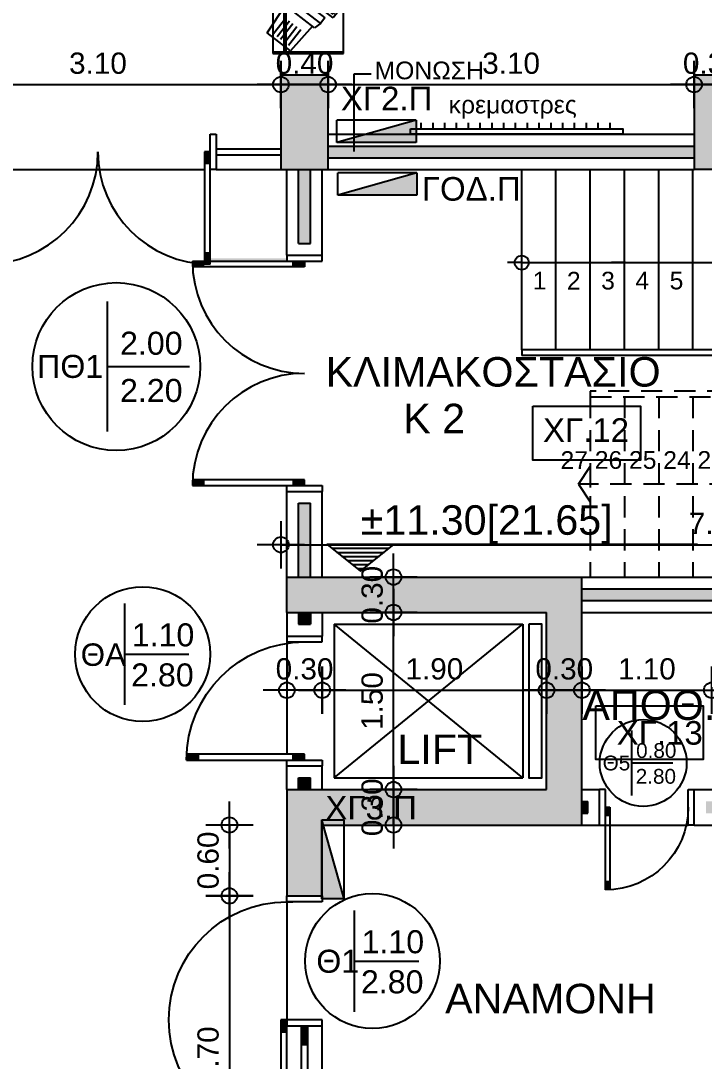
# Model space of a CAD drawing. Header units: metres. Extents: x -11 to 85, y -301 to 135.
# Drawn here: x 37.87 to 43.66, y 25.75 to 34.56 of the extents above; entities that cross this region are included whole.
import ezdxf
from ezdxf.enums import TextEntityAlignment as Align

# ---------------------------------------------------------------- set-up
doc = ezdxf.new("R2010")
doc.units = ezdxf.units.M
doc.header["$LTSCALE"] = 0.036
doc.header["$PDMODE"] = 2
doc.linetypes.add('HIDDEN', pattern=[0.375, 0.25, -0.125])
for name, color, linetype in [('arxitek corofos', 252, 'Continuous'), ('DIMBLK', 252, 'Continuous'), ('electext', 20, 'Continuous'), ('Epipla', 252, 'Continuous'), ('HLEK-SYMBOL', 3, 'Continuous'), ('HLEK_FL001_SYMBOLS', 230, 'Continuous'), ('Parathira', 252, 'Continuous')]:
    doc.layers.add(name, color=color, linetype=linetype)
doc.styles.add('COMU-N', font='arial.ttf')
doc.styles.get("Standard").update_dxf_attribs({"font": 'arial.ttf'})
doc.styles.add('W4MS2', font='W4MS2.shx')
doc.dimstyles.new('CADWDOT', dxfattribs={"dimscale": 0.1, "dimtxt": 1.8, "dimasz": 0.08, "dimexe": 2, "dimexo": 0, "dimgap": 0.09, "dimtad": 0, "dimrnd": 0.001, "dimzin": 0, "dimdsep": 46, "dimtxsty": 'Standard', "dimblk1": 'ARTDIM', "dimblk2": 'ARTDIM', "dimsah": 1, "dimcen": 0.09, "dimdle": 0.05, "dimse1": 1, "dimse2": 1, "dimadec": 0, "dimazin": 0, "dimtfac": 1, "dimtmove": 0, "dimatfit": 3, "dimldrblk": 'ARTDIM', "dimfxl": 2, "dimtvp": 0.9999, "dimtolj": 1, "dimtzin": 0, "dimarcsym": 0})

# ---------------------------------------------------------------- blocks, each defined once
blk = doc.blocks.new('A$C049E38FE')
at = {"layer": 'Parathira'}
for p, q in [((0, 0), (0, -0.05)), ((0.3, -0.05), (0.3, 0)), ((0, -0.05), (0.3, -0.05)), ((0.3, -0.05), (0.25, -0.05)), ((0, -1.05), (0.3, -1.05)), ((0, -1.1), (0, -1.05)), ((0.3, -2.7), (0.3, -1.05)), ((0.3, -1.05), (0.35, -1.05)), ((0.3, -1.05), (0.3, -1.1)), ((0.31, -1.05), (0.31, -1.15)), ((0.32, -1.05), (0.32, -1.15)), ((0.33, -1.05), (0.33, -1.15)), ((0.34, -1.05), (0.34, -1.15)), ((0.35, -1.05), (0.35, -2.0487)), ((0, -2.7), (0, -1.1)), ((0.3, -1.1), (0, -1.1)), ((0.3, -1.1), (0, -1.1)), ((0.3, -1.1), (0, -1.1)), ((0.125, -1.1), (0.125, -2.7)), ((0.175, -1.1), (0.125, -1.1)), ((0.135, -1.26), (0.135, -1.1)), ((0.145, -1.26), (0.145, -1.1)), ((0.155, -1.26), (0.155, -1.1)), ((0.165, -1.26), (0.165, -1.1)), ((0.175, -2.7), (0.175, -1.1)), ((0.33, -1.06), (0.3, -1.06)), ((0.35, -1.15), (0.3, -1.15)), ((0.175, -1.26), (0.125, -1.26)), ((0.175, -1.82), (0.125, -1.82)), ((0.135, -1.98), (0.135, -1.82)), ((0.145, -1.98), (0.145, -1.82)), ((0.155, -1.98), (0.155, -1.82)), ((0.165, -1.98), (0.165, -1.82)), ((0.225, -1.9), (0.075, -1.9)), ((0.175, -1.98), (0.125, -1.98)), ((0.35, -1.95), (0.3, -1.95)), ((0.31, -1.95), (0.31, -2.0499)), ((0.32, -1.95), (0.32, -2.0498)), ((0.33, -1.95), (0.33, -2.0495)), ((0.34, -1.95), (0.34, -2.0492)), ((0.175, -2.54), (0.125, -2.54)), ((0.135, -2.7), (0.135, -2.54)), ((0.145, -2.7), (0.145, -2.54)), ((0.155, -2.7), (0.155, -2.54)), ((0.165, -2.7), (0.165, -2.54))]:
    blk.add_line(p, q, dxfattribs=at)
blk.add_arc((0.3, -1.05), 1, 270, 90, dxfattribs=at)
blk = doc.blocks.new('ARTDIM')
at = {"layer": 'DIMBLK'}
for p, q in [((0, -24.9975), (0, 24.9975)), ((-24.9975, 0), (24.9975, 0))]:
    blk.add_line(p, q, dxfattribs=at)
blk.add_circle((0, 0), 8.25, dxfattribs=at)
blk = doc.blocks.new('*D444')
at = {"layer": 'arxitek corofos', "color": 0, "lineweight": -2}
blk.add_line((40.0817, 30.1205), (47.4657, 30.1205), dxfattribs=at)
at = {"layer": 'Defpoints', "color": 0, "transparency": 16777216}
for p in [(40.0737, 33.2974), (47.4737, 33.2974), (47.4737, 30.1205)]:
    blk.add_point(p, dxfattribs=at)
at = {"layer": 'arxitek corofos', "color": 0, "lineweight": -2, "xscale": 0.008, "yscale": 0.008, "zscale": 0.008, "rotation": 180}
blk.add_blockref('ARTDIM', (40.0737, 30.1205), dxfattribs=at)
at = {"layer": 'arxitek corofos', "color": 0, "lineweight": -2, "xscale": 0.008, "yscale": 0.008, "zscale": 0.008}
blk.add_blockref('ARTDIM', (47.4737, 30.1205), dxfattribs=at)
at = {"layer": 'arxitek corofos', "color": 0, "insert": (43.7737, 30.3005), "char_height": 0.18, "attachment_point": 5}
blk.add_mtext('\\A1;7.40', dxfattribs=at)
blk = doc.blocks.new('*D467')
at = {"layer": 'arxitek corofos', "color": 0, "lineweight": -2}
blk.add_line((36.9817, 34.0176), (40.0657, 34.0176), dxfattribs=at)
at = {"layer": 'Defpoints', "color": 0, "transparency": 16777216}
for p in [(40.0737, 34.0176), (36.9737, 33.7474), (40.0737, 33.7474)]:
    blk.add_point(p, dxfattribs=at)
at = {"layer": 'arxitek corofos', "color": 0, "lineweight": -2, "xscale": 0.008, "yscale": 0.008, "zscale": 0.008, "rotation": 180}
blk.add_blockref('ARTDIM', (36.9737, 34.0176), dxfattribs=at)
at = {"layer": 'arxitek corofos', "color": 0, "lineweight": -2, "xscale": 0.008, "yscale": 0.008, "zscale": 0.008}
blk.add_blockref('ARTDIM', (40.0737, 34.0176), dxfattribs=at)
at = {"layer": 'arxitek corofos', "color": 0, "insert": (38.5237, 34.1976), "char_height": 0.18, "attachment_point": 5}
blk.add_mtext('\\A1;3.10', dxfattribs=at)
blk = doc.blocks.new('*D468')
at = {"layer": 'arxitek corofos', "color": 0, "lineweight": -2}
blk.add_line((41.0274, 28.0554), (41.0274, 29.5394), dxfattribs=at)
at = {"layer": 'Defpoints', "color": 0, "transparency": 16777216}
for p in [(41.0274, 29.5474), (41.3466, 29.5474), (41.3466, 28.0474)]:
    blk.add_point(p, dxfattribs=at)
at = {"layer": 'arxitek corofos', "color": 0, "lineweight": -2, "xscale": 0.008, "yscale": 0.008, "zscale": 0.008}
for p, rotation in [((41.0274, 29.5474), 90), ((41.0274, 28.0474), 270)]:
    blk.add_blockref('ARTDIM', p, dxfattribs=dict(at, rotation=rotation))
at = {"layer": 'arxitek corofos', "color": 0, "insert": (40.8474, 28.7974), "char_height": 0.18, "attachment_point": 5, "rotation": 90}
blk.add_mtext('\\A1;1.50', dxfattribs=at)
blk = doc.blocks.new('*D469')
at = {"layer": 'arxitek corofos', "color": 0, "lineweight": -2}
blk.add_line((41.0274, 29.5554), (41.0274, 29.8394), dxfattribs=at)
at = {"layer": 'Defpoints', "color": 0, "transparency": 16777216}
for p in [(41.0274, 29.8474), (41.2308, 29.8474), (41.2308, 29.5474)]:
    blk.add_point(p, dxfattribs=at)
at = {"layer": 'arxitek corofos', "color": 0, "lineweight": -2, "xscale": 0.008, "yscale": 0.008, "zscale": 0.008}
for p, rotation in [((41.0274, 29.8474), 90), ((41.0274, 29.5474), 270)]:
    blk.add_blockref('ARTDIM', p, dxfattribs=dict(at, rotation=rotation))
at = {"layer": 'arxitek corofos', "color": 0, "insert": (40.8474, 29.6974), "char_height": 0.18, "attachment_point": 5, "rotation": 90}
blk.add_mtext('\\A1;0.30', dxfattribs=at)
blk = doc.blocks.new('A$C07D551FE')
at = {"layer": 'Parathira'}
for p, q in [((0, -0.05), (0, 0)), ((0.3, 0), (0.3, -0.05)), ((0.3, -0.05), (0, -0.05)), ((0.3, -1.05), (0, -1.05)), ((0, -1.05), (0, -1.1)), ((0.15, -1.05), (0.15, -1)), ((0.15, -1), (1.1487, -1)), ((0.15, -1.01), (0.25, -1.01)), ((0.15, -1.02), (0.25, -1.02)), ((0.15, -1.03), (0.25, -1.03)), ((0.15, -1.04), (0.25, -1.04)), ((1.15, -1.05), (0.15, -1.05)), ((0.25, -1), (0.25, -1.05)), ((0.3, -1.1), (0.3, -1.05)), ((1.05, -1), (1.05, -1.05)), ((1.05, -1.01), (1.1492, -1.01)), ((1.05, -1.02), (1.1495, -1.02)), ((1.05, -1.03), (1.1498, -1.03)), ((1.05, -1.04), (1.1499, -1.04))]:
    blk.add_line(p, q, dxfattribs=at)
blk.add_arc((0.15, -1.05), 1, 0, 90, dxfattribs=at)
blk = doc.blocks.new('A$C1CB97C26')
at = {"layer": 'Parathira'}
for p, q in [((0.05, 0.55), (0.05, -0.15)), ((0.057, 0.48), (0.057, 0.55)), ((0.064, 0.48), (0.064, 0.5499)), ((0.071, 0.48), (0.071, 0.5497)), ((0.078, 0.48), (0.078, 0.5494)), ((0.085, -0.15), (0.085, 0.5491)), ((0.085, 0.48), (0.05, 0.48)), ((0, 0), (0.05, 0)), ((0.05, 0), (0.05, -0.3)), ((0.8, 0), (0.75, 0)), ((0.75, 0), (0.75, -0.3)), ((0.085, -0.08), (0.05, -0.08)), ((0.057, -0.15), (0.057, -0.08)), ((0.064, -0.15), (0.064, -0.08)), ((0.071, -0.15), (0.071, -0.08)), ((0.078, -0.15), (0.078, -0.08)), ((0.05, -0.15), (0.085, -0.15)), ((0.05, -0.3), (0, -0.3)), ((0.75, -0.3), (0.8, -0.3))]:
    blk.add_line(p, q, dxfattribs=at)
blk.add_arc((0.05, -0.15), 0.7, 0, 90, dxfattribs=at)
blk = doc.blocks.new('*D480')
at = {"layer": 'arxitek corofos', "color": 0, "lineweight": -2}
blk.add_line((42.6317, 28.8885), (43.7157, 28.8885), dxfattribs=at)
at = {"layer": 'Defpoints', "color": 0, "transparency": 16777216}
for p in [(42.6237, 28.8885), (43.7237, 28.8885), (43.7237, 28.8885)]:
    blk.add_point(p, dxfattribs=at)
at = {"layer": 'arxitek corofos', "color": 0, "lineweight": -2, "xscale": 0.008, "yscale": 0.008, "zscale": 0.008, "rotation": 180}
blk.add_blockref('ARTDIM', (42.6237, 28.8885), dxfattribs=at)
at = {"layer": 'arxitek corofos', "color": 0, "lineweight": -2, "xscale": 0.008, "yscale": 0.008, "zscale": 0.008}
blk.add_blockref('ARTDIM', (43.7237, 28.8885), dxfattribs=at)
at = {"layer": 'arxitek corofos', "color": 0, "insert": (43.1737, 29.0685), "char_height": 0.18, "attachment_point": 5}
blk.add_mtext('\\A1;1.10', dxfattribs=at)
blk = doc.blocks.new('*D490')
at = {"layer": 'arxitek corofos', "color": 0, "lineweight": -2}
blk.add_line((40.0817, 34.0176), (40.4657, 34.0176), dxfattribs=at)
at = {"layer": 'Defpoints', "color": 0, "transparency": 16777216}
for p in [(40.0737, 34.0176), (40.4737, 34.0176), (40.4737, 34.0176)]:
    blk.add_point(p, dxfattribs=at)
at = {"layer": 'arxitek corofos', "color": 0, "lineweight": -2, "xscale": 0.008, "yscale": 0.008, "zscale": 0.008, "rotation": 180}
blk.add_blockref('ARTDIM', (40.0737, 34.0176), dxfattribs=at)
at = {"layer": 'arxitek corofos', "color": 0, "lineweight": -2, "xscale": 0.008, "yscale": 0.008, "zscale": 0.008}
blk.add_blockref('ARTDIM', (40.4737, 34.0176), dxfattribs=at)
at = {"layer": 'arxitek corofos', "color": 0, "insert": (40.2737, 34.1976), "char_height": 0.18, "attachment_point": 5}
blk.add_mtext('\\A1;0.40', dxfattribs=at)
blk = doc.blocks.new('*D491')
at = {"layer": 'arxitek corofos', "color": 0, "lineweight": -2}
blk.add_line((40.4817, 34.0176), (43.5657, 34.0176), dxfattribs=at)
at = {"layer": 'Defpoints', "color": 0, "transparency": 16777216}
for p in [(43.5737, 34.0176), (40.4737, 33.5974), (43.5737, 33.5974)]:
    blk.add_point(p, dxfattribs=at)
at = {"layer": 'arxitek corofos', "color": 0, "lineweight": -2, "xscale": 0.008, "yscale": 0.008, "zscale": 0.008, "rotation": 180}
blk.add_blockref('ARTDIM', (40.4737, 34.0176), dxfattribs=at)
at = {"layer": 'arxitek corofos', "color": 0, "lineweight": -2, "xscale": 0.008, "yscale": 0.008, "zscale": 0.008}
blk.add_blockref('ARTDIM', (43.5737, 34.0176), dxfattribs=at)
at = {"layer": 'arxitek corofos', "color": 0, "insert": (42.0237, 34.1976), "char_height": 0.18, "attachment_point": 5}
blk.add_mtext('\\A1;3.10', dxfattribs=at)
blk = doc.blocks.new('*D492')
at = {"layer": 'arxitek corofos', "color": 0, "lineweight": -2}
blk.add_line((43.5817, 34.0176), (43.8657, 34.0176), dxfattribs=at)
at = {"layer": 'Defpoints', "color": 0, "transparency": 16777216}
for p in [(43.8737, 34.0176), (43.5737, 33.5974), (43.8737, 33.5974)]:
    blk.add_point(p, dxfattribs=at)
at = {"layer": 'arxitek corofos', "color": 0, "lineweight": -2, "xscale": 0.008, "yscale": 0.008, "zscale": 0.008, "rotation": 180}
blk.add_blockref('ARTDIM', (43.5737, 34.0176), dxfattribs=at)
at = {"layer": 'arxitek corofos', "color": 0, "lineweight": -2, "xscale": 0.008, "yscale": 0.008, "zscale": 0.008}
blk.add_blockref('ARTDIM', (43.8737, 34.0176), dxfattribs=at)
at = {"layer": 'arxitek corofos', "color": 0, "insert": (43.7237, 34.1976), "char_height": 0.18, "attachment_point": 5}
blk.add_mtext('\\A1;0.30', dxfattribs=at)
blk = doc.blocks.new('gr.d')
at = {"layer": 'Epipla'}
for p, q in [((-25.3014, 44.7919), (-25.3014, 43.5822)), ((-24.7016, 44.7919), (-25.3014, 44.7919)), ((-24.7016, 44.7769), (-25.3014, 44.7769)), ((-25.0379, 44.5608), (-24.8503, 44.7697)), ((-24.8503, 44.7697), (-24.6529, 44.6163)), ((-24.8139, 44.7769), (-24.8139, 43.5972)), ((-24.7978, 44.7769), (-24.7978, 43.5972)), ((-24.7016, 43.9919), (-24.7016, 44.7919)), ((-24.7016, 43.5822), (-24.7016, 44.7919)), ((-24.6529, 44.6163), (-24.8088, 44.3829)), ((-25.143, 44.4905), (-25.1062, 44.5379)), ((-25.1062, 44.5379), (-25.0536, 44.5731)), ((-24.814, 44.311), (-25.1062, 44.5379)), ((-25.0536, 44.5731), (-24.793, 44.3706)), ((-25.3361, 44.3313), (-25.2134, 44.4893)), ((-25.2957, 44.3506, 0.0001), (-25.2344, 44.4296, 0.0001)), ((-25.2467, 44.4138, 0.0001), (-25.0255, 44.2421, 0.0001)), ((-25.2344, 44.4296, 0.0001), (-25.0132, 44.2579, 0.0001)), ((-25.2221, 44.4454, 0.0001), (-25.2129, 44.4573, 0.0001)), ((-25.2221, 44.4454, 0.0001), (-24.8746, 44.1755, 0.0001)), ((-25.2134, 44.4893), (-24.8343, 44.1949)), ((-25.2129, 44.4573, 0.0001), (-24.8654, 44.1874, 0.0001)), ((-24.8508, 44.2636), (-25.143, 44.4905)), ((-24.957, 44.0369), (-25.3361, 44.3313)), ((-25.2957, 44.3506, 0.0001), (-25.0746, 44.1789, 0.0001)), ((-25.2835, 44.3664, 0.0001), (-25.0623, 44.1947, 0.0001)), ((-25.2712, 44.3822, 0.0001), (-25.05, 44.2105, 0.0001)), ((-25.2589, 44.398, 0.0001), (-25.0378, 44.2263, 0.0001)), ((-24.814, 44.311), (-24.793, 44.3706)), ((-25.0746, 44.1789, 0.0001), (-25.0132, 44.2579, 0.0001)), ((-25.0259, 44.2171, 0.0001), (-25.0014, 44.2487, 0.0001)), ((-25.0137, 44.2329, 0.0001), (-24.9742, 44.2022, 0.0001)), ((-25.0014, 44.2487, 0.0001), (-24.9619, 44.218, 0.0001)), ((-24.8508, 44.2636), (-24.814, 44.311)), ((-25.945, 44.204), (-26.095, 44.174)), ((-26.095, 44.174), (-25.715, 44.174)), ((-26.095, 44.124), (-26.095, 44.174)), ((-25.945, 44.174), (-25.945, 44.204)), ((-25.945, 44.204), (-25.865, 44.204)), ((-25.865, 44.204), (-25.715, 44.174)), ((-25.865, 44.204), (-25.865, 44.174)), ((-25.715, 44.174), (-25.715, 44.124)), ((-25.0627, 44.1697, 0.0001), (-25.0505, 44.1855, 0.0001)), ((-25.0627, 44.1697, 0.0001), (-25.0232, 44.139, 0.0001)), ((-25.0505, 44.1855, 0.0001), (-25.0406, 44.1778, 0.0001)), ((-25.0406, 44.1778, 0.0001), (-25.0283, 44.1936, 0.0001)), ((-25.0283, 44.1936, 0.0001), (-25.0086, 44.1783, 0.0001)), ((-25.0259, 44.2171, 0.0001), (-24.9864, 44.1864, 0.0001)), ((-25.0232, 44.139, 0.0001), (-25.011, 44.1548, 0.0001)), ((-25.0208, 44.1625, 0.0001), (-25.0086, 44.1783, 0.0001)), ((-25.0208, 44.1625, 0.0001), (-25.011, 44.1548, 0.0001)), ((-25.0114, 44.1298, 0.0001), (-24.9501, 44.2088, 0.0001)), ((-24.9991, 44.1456, 0.0001), (-24.9359, 44.0966, 0.0001)), ((-24.9869, 44.1614, 0.0001), (-24.9237, 44.1124, 0.0001)), ((-24.9864, 44.1864, 0.0001), (-24.9619, 44.218, 0.0001)), ((-24.9746, 44.1772, 0.0001), (-24.9114, 44.1282, 0.0001)), ((-24.9623, 44.193, 0.0001), (-24.8991, 44.144, 0.0001)), ((-24.8343, 44.1949), (-24.957, 44.0369)), ((-24.9501, 44.2088, 0.0001), (-24.8869, 44.1597, 0.0001)), ((-24.9482, 44.0808, 0.0001), (-24.8869, 44.1597, 0.0001)), ((-24.8746, 44.1755, 0.0001), (-24.8654, 44.1874, 0.0001)), ((-25.715, 44.124), (-26.095, 44.124)), ((-26.085, 44.08), (-25.725, 44.08)), ((-25.945, 44.08), (-25.945, 44.124)), ((-25.865, 44.124), (-25.865, 44.08)), ((-25.0114, 44.1298, 0.0001), (-24.9482, 44.0808, 0.0001)), ((-26.145, 44.02), (-26.195, 44.02)), ((-26.195, 43.72), (-26.195, 44.02)), ((-26.145, 43.72), (-26.145, 44.02)), ((-25.665, 44.02), (-25.615, 44.02)), ((-25.665, 44.02), (-25.665, 43.72)), ((-25.615, 43.72), (-25.615, 44.02)), ((-26.145, 43.72), (-26.195, 43.72)), ((-25.665, 43.72), (-25.615, 43.72)), ((-25.725, 43.66), (-26.085, 43.66)), ((-26.486, 43.5972), (-25.2864, 43.5972)), ((-26.486, 42.9974), (-26.486, 43.5972)), ((-26.471, 42.9974), (-26.471, 43.5972)), ((-26.171, 43.5822), (-26.471, 43.5822)), ((-26.1756, 43.5973), (-26.4642, 43.5973)), ((-26.4642, 43.5973), (-26.4642, 43.5822)), ((-26.4642, 43.5822), (-26.1756, 43.5822)), ((-26.1756, 43.5822), (-26.1756, 43.5973)), ((-26.171, 43.5973), (-26.1563, 43.5973)), ((-26.171, 43.5973), (-26.171, 43.1097)), ((-26.1563, 43.5973), (-26.1563, 43.1097)), ((-25.3014, 42.9974), (-25.3014, 43.5972)), ((-25.3014, 43.5972), (-24.7016, 43.5972)), ((-25.3014, 43.5972), (-24.7016, 43.5972)), ((-25.3014, 43.5972), (-25.3014, 42.9974)), ((-25.3014, 43.5822), (-24.7016, 43.5822)), ((-25.2864, 42.9974), (-25.2864, 43.5972)), ((-25.2864, 43.5972), (-25.2864, 42.9974)), ((-25.2864, 43.5822), (-24.7016, 43.5822)), ((-26.171, 43.1316), (-26.471, 43.1316)), ((-25.3014, 43.1097), (-26.471, 43.1097)), ((-25.3014, 43.0937), (-26.471, 43.0937)), ((-25.2864, 42.9974), (-26.486, 42.9974))]:
    blk.add_line(p, q, dxfattribs=at)
at = {"layer": 'Epipla', "extrusion": (0.107822, 0.138841, 0.984428)}
for p, q in [((-24.8344, 44.7204, 0.2954), (-24.9377, 44.5887, 0.3253)), ((-24.8027, 44.6958, 0.2954), (-24.906, 44.5641, 0.3253)), ((-24.7679, 44.6698, 0.2951), (-24.8712, 44.5381, 0.325)), ((-24.7394, 44.6466, 0.2954), (-24.8427, 44.515, 0.3253)), ((-24.7077, 44.622, 0.2954), (-24.811, 44.4904, 0.3253))]:
    blk.add_line(p, q, dxfattribs=at)
at = {"layer": 'Epipla'}
for centre, radius, start, end in [((-26.085, 44.02), 0.06, 90, 180), ((-25.725, 44.02), 0.06, 0, 90), ((-26.085, 43.72), 0.06, 180, 270), ((-25.725, 43.72), 0.06, 270, 0), ((-25.3014, 43.5972), 0.5998, 270, 0), ((-25.3014, 43.5972), 0.5023, 271.71058, 358.28942), ((-25.3014, 43.5972), 0.5001, 271.97611, 358.28942)]:
    blk.add_arc(centre, radius, start, end, dxfattribs=at)
for points in [[(-25.0081, 44.4114, 0.03), (-24.9923, 44.3991, 0.03), (-24.9923, 44.3991, 0.015), (-25.0081, 44.4114, 0.015)], [(-24.9765, 44.3868, 0.03), (-24.9607, 44.3746, 0.03), (-24.9607, 44.3746, 0.015), (-24.9765, 44.3868, 0.015)], [(-24.9449, 44.3623, 0.03), (-24.9291, 44.35, 0.03), (-24.9291, 44.35, 0.015), (-24.9449, 44.3623, 0.015)], [(-24.8975, 44.3255, 0.03), (-24.8817, 44.3132, 0.03), (-24.8817, 44.3132, 0.015), (-24.8975, 44.3255, 0.015)]]:
    blk.add_3dface(points, dxfattribs=at)
blk = doc.blocks.new('*D495')
at = {"layer": 'arxitek corofos', "color": 0, "lineweight": -2}
blk.add_line((40.4157, 28.8885), (40.1317, 28.8885), dxfattribs=at)
at = {"layer": 'Defpoints', "color": 0, "transparency": 16777216}
for p in [(40.1237, 29.3474), (40.4237, 29.3474), (40.1237, 28.8885)]:
    blk.add_point(p, dxfattribs=at)
at = {"layer": 'arxitek corofos', "color": 0, "lineweight": -2, "xscale": 0.008, "yscale": 0.008, "zscale": 0.008, "rotation": 180}
blk.add_blockref('ARTDIM', (40.1237, 28.8885), dxfattribs=at)
at = {"layer": 'arxitek corofos', "color": 0, "lineweight": -2, "xscale": 0.008, "yscale": 0.008, "zscale": 0.008}
blk.add_blockref('ARTDIM', (40.4237, 28.8885), dxfattribs=at)
at = {"layer": 'arxitek corofos', "color": 0, "insert": (40.2737, 29.0685), "char_height": 0.18, "attachment_point": 5}
blk.add_mtext('\\A1;0.30', dxfattribs=at)
blk = doc.blocks.new('*D496')
at = {"layer": 'arxitek corofos', "color": 0, "lineweight": -2}
blk.add_line((40.4317, 28.8885), (42.3157, 28.8885), dxfattribs=at)
at = {"layer": 'Defpoints', "color": 0, "transparency": 16777216}
for p in [(40.4237, 29.5474), (42.3237, 29.5474), (42.3237, 28.8885)]:
    blk.add_point(p, dxfattribs=at)
at = {"layer": 'arxitek corofos', "color": 0, "lineweight": -2, "xscale": 0.008, "yscale": 0.008, "zscale": 0.008, "rotation": 180}
blk.add_blockref('ARTDIM', (40.4237, 28.8885), dxfattribs=at)
at = {"layer": 'arxitek corofos', "color": 0, "lineweight": -2, "xscale": 0.008, "yscale": 0.008, "zscale": 0.008}
blk.add_blockref('ARTDIM', (42.3237, 28.8885), dxfattribs=at)
at = {"layer": 'arxitek corofos', "color": 0, "insert": (41.3737, 29.0685), "char_height": 0.18, "attachment_point": 5}
blk.add_mtext('\\A1;1.90', dxfattribs=at)
blk = doc.blocks.new('*D497')
at = {"layer": 'arxitek corofos', "color": 0, "lineweight": -2}
blk.add_line((42.3317, 28.8885), (42.6157, 28.8885), dxfattribs=at)
at = {"layer": 'Defpoints', "color": 0, "transparency": 16777216}
for p in [(42.3237, 29.5474), (42.6237, 29.5474), (42.6237, 28.8885)]:
    blk.add_point(p, dxfattribs=at)
at = {"layer": 'arxitek corofos', "color": 0, "lineweight": -2, "xscale": 0.008, "yscale": 0.008, "zscale": 0.008, "rotation": 180}
blk.add_blockref('ARTDIM', (42.3237, 28.8885), dxfattribs=at)
at = {"layer": 'arxitek corofos', "color": 0, "lineweight": -2, "xscale": 0.008, "yscale": 0.008, "zscale": 0.008}
blk.add_blockref('ARTDIM', (42.6237, 28.8885), dxfattribs=at)
at = {"layer": 'arxitek corofos', "color": 0, "insert": (42.4737, 29.0685), "char_height": 0.18, "attachment_point": 5}
blk.add_mtext('\\A1;0.30', dxfattribs=at)
blk = doc.blocks.new('*D498')
at = {"layer": 'arxitek corofos', "color": 0, "lineweight": -2}
blk.add_line((41.0274, 27.7554), (41.0274, 28.0394), dxfattribs=at)
at = {"layer": 'Defpoints', "color": 0, "transparency": 16777216}
for p in [(41.0274, 28.0474), (41.8138, 28.0474), (41.8138, 27.7474)]:
    blk.add_point(p, dxfattribs=at)
at = {"layer": 'arxitek corofos', "color": 0, "lineweight": -2, "xscale": 0.008, "yscale": 0.008, "zscale": 0.008}
for p, rotation in [((41.0274, 28.0474), 90), ((41.0274, 27.7474), 270)]:
    blk.add_blockref('ARTDIM', p, dxfattribs=dict(at, rotation=rotation))
at = {"layer": 'arxitek corofos', "color": 0, "insert": (40.8474, 27.8974), "char_height": 0.18, "attachment_point": 5, "rotation": 90}
blk.add_mtext('\\A1;0.30', dxfattribs=at)
blk = doc.blocks.new('*D499')
at = {"layer": 'arxitek corofos', "color": 0, "lineweight": -2}
blk.add_line((39.6374, 27.7394), (39.6374, 27.1554), dxfattribs=at)
at = {"layer": 'Defpoints', "color": 0, "transparency": 16777216}
for p in [(40.4237, 27.7474), (39.6374, 27.1474), (40.4237, 27.1474)]:
    blk.add_point(p, dxfattribs=at)
at = {"layer": 'arxitek corofos', "color": 0, "lineweight": -2, "xscale": 0.008, "yscale": 0.008, "zscale": 0.008}
for p, rotation in [((39.6374, 27.7474), 90), ((39.6374, 27.1474), 270)]:
    blk.add_blockref('ARTDIM', p, dxfattribs=dict(at, rotation=rotation))
at = {"layer": 'arxitek corofos', "color": 0, "insert": (39.4574, 27.4474), "char_height": 0.18, "attachment_point": 5, "rotation": 90}
blk.add_mtext('\\A1;0.60', dxfattribs=at)
blk = doc.blocks.new('*D500')
at = {"layer": 'arxitek corofos', "color": 0, "lineweight": -2}
blk.add_line((39.6374, 27.1394), (39.6374, 24.4554), dxfattribs=at)
at = {"layer": 'Defpoints', "color": 0, "transparency": 16777216}
for p in [(40.1237, 27.1474), (39.6374, 24.4474), (40.1237, 24.4474)]:
    blk.add_point(p, dxfattribs=at)
at = {"layer": 'arxitek corofos', "color": 0, "lineweight": -2, "xscale": 0.008, "yscale": 0.008, "zscale": 0.008}
for p, rotation in [((39.6374, 27.1474), 90), ((39.6374, 24.4474), 270)]:
    blk.add_blockref('ARTDIM', p, dxfattribs=dict(at, rotation=rotation))
at = {"layer": 'arxitek corofos', "color": 0, "insert": (39.4574, 25.7974), "char_height": 0.18, "attachment_point": 5, "rotation": 90}
blk.add_mtext('\\A1;2.70', dxfattribs=at)
blk = doc.blocks.new('A$C0F035EE8')
at = {"layer": 'Parathira'}
for p, q in [((-0.3, 0), (-0.3, -0.05)), ((0, -0.05), (0, 0)), ((-1.1, -0.05), (-0.15, -0.05)), ((-1.005, -0.0595), (-1.1, -0.0595)), ((-1.005, -0.069), (-1.0998, -0.069)), ((-1.005, -0.0785), (-1.0996, -0.0785)), ((-1.005, -0.088), (-1.0992, -0.088)), ((-1.005, -0.0975), (-1.005, -0.05)), ((-0.3, -0.05), (0, -0.05)), ((-0.245, -0.0975), (-0.245, -0.05)), ((-0.15, -0.0595), (-0.245, -0.0595)), ((-0.15, -0.069), (-0.245, -0.069)), ((-0.15, -0.0785), (-0.245, -0.0785)), ((-0.15, -0.088), (-0.245, -0.088)), ((-0.15, -0.05), (-0.15, -0.0975)), ((-0.15, -0.0975), (-1.0988, -0.0975)), ((-1.005, -1.931), (-1.0998, -1.931)), ((-1.005, -1.9215), (-1.0996, -1.9215)), ((-1.005, -1.912), (-1.0992, -1.912)), ((-0.15, -1.9025), (-1.0988, -1.9025)), ((-1.005, -1.9025), (-1.005, -1.95)), ((-0.245, -1.9025), (-0.245, -1.95)), ((-0.15, -1.912), (-0.245, -1.912)), ((-0.15, -1.9215), (-0.245, -1.9215)), ((-0.15, -1.931), (-0.245, -1.931)), ((-0.15, -1.95), (-0.15, -1.9025)), ((-1.005, -1.9405), (-1.1, -1.9405)), ((-1.1, -1.95), (-0.15, -1.95)), ((-0.3, -2), (-0.3, -1.95)), ((-0.3, -1.95), (0, -1.95)), ((-0.15, -1.9405), (-0.245, -1.9405)), ((0, -1.95), (0, -2))]:
    blk.add_line(p, q, dxfattribs=at)
for centre, start, end in [((-0.15, -0.05), 180, 270), ((-0.15, -1.95), 90, 180)]:
    blk.add_arc(centre, 0.95, start, end, dxfattribs=at)
blk = doc.blocks.new('gJ6_a28')
at = {"layer": 'HLEK-SYMBOL', "color": 0, "linetype": 'Continuous'}
for p, q in [((-0.67, 0), (-0.67, 0.19)), ((-0.67, 0.19), (0, 0.19)), ((-0.67, 0), (0, 0.19)), ((0, 0.19), (0, 0)), ((-0.67, 0), (0, 0))]:
    blk.add_line(p, q, dxfattribs=at)
at = {"layer": 'HLEK-SYMBOL', "color": 0}
blk.add_solid([(-0.67, 0.19), (0, 0.19), (-0.67, 0)], dxfattribs=at)
at = {"layer": 'HLEK-SYMBOL', "color": 0, "style": 'W4MS2', "flags": 8}
blk.add_attdef('NODE_NUMBER', (0.018, 0.0914), '', height=0.1, dxfattribs=at)
blk.add_attdef('NODE_NUMBER', (0.018, 0.0914), '', height=0.1, dxfattribs=at)

msp = doc.modelspace()

# ---------------------------------------------------------------- hatches: boundary and pattern name
at = {"layer": 'arxitek corofos'}
for points in [[(40.4737, 33.2974), (40.4737, 34.0974), (40.0737, 34.0974), (40.0737, 33.2974)], [(43.8737, 33.5974), (43.8737, 34.0974), (43.5737, 34.0974), (43.5737, 33.2974), (47.4737, 33.2974), (47.4737, 32.0974), (47.7737, 32.0974), (47.7737, 33.5974)], [(43.5737, 33.4974), (40.4737, 33.4974), (40.4737, 33.3974), (43.5737, 33.3974)], [(40.2237, 33.2974), (40.3237, 33.2974), (40.3237, 32.6724), (40.2237, 32.6724)], [(42.6237, 27.7474), (42.6237, 29.8474), (40.1237, 29.8474), (40.1237, 29.5474), (42.3237, 29.5474), (42.3237, 28.0474), (40.1237, 28.0474), (40.1237, 27.1474), (40.4237, 27.1474), (40.4237, 27.7474)], [(45.3737, 29.7474), (42.6237, 29.7474), (42.6237, 29.6474), (43.8237, 29.6474), (43.8237, 27.9474), (43.6737, 27.9474), (43.6737, 27.8474), (43.8237, 27.8474), (43.8237, 27.7151), (43.9237, 27.7151), (43.9237, 29.6474), (45.3737, 29.6474)], [(40.3237, 29.5474), (40.2237, 29.5474), (40.2237, 29.4474), (40.3237, 29.4474)], [(40.3237, 28.1474), (40.2237, 28.1474), (40.2237, 28.0474), (40.3237, 28.0474)], [(42.6737, 27.9474), (42.6237, 27.9474), (42.6237, 27.8474), (42.6737, 27.8474)]]:
    msp.add_hatch(color=256, dxfattribs=at).paths.add_polyline_path(points)
h = msp.add_hatch(color=256, dxfattribs=at)
h.paths.add_polyline_path([(39.6737, 32.5474), (39.4737, 32.5474), (39.4737, 32.5224), (39.6737, 32.5224)])
h.paths.add_polyline_path([(39.9737, 32.5474), (39.6737, 32.5474), (39.6737, 32.5224), (39.9737, 32.5224)])
h.paths.add_polyline_path([(40.1237, 32.5474), (39.9737, 32.5474), (39.9737, 32.5224), (40.1237, 32.5224)])
h = msp.add_hatch(color=256, dxfattribs=at)
h.paths.add_polyline_path([(40.2237, 30.4724), (40.3237, 30.4724), (40.3237, 30.2762), (40.2237, 30.2762)])
h.paths.add_polyline_path([(40.2237, 30.2762), (40.3237, 30.2762), (40.3237, 29.8474), (40.2237, 29.8474)])

# ---------------------------------------------------------------- linework, layer by layer
for p, q in [((40.0737, 34.0974), (40.0737, 33.2974)), ((40.4737, 34.0974), (40.0737, 34.0974)), ((40.4737, 33.2974), (40.4737, 34.0974)), ((40.6937, 33.4513), (40.6937, 34.109)), ((40.6937, 34.109), (40.8393, 34.109)), ((43.8737, 34.0974), (43.5737, 34.0974)), ((43.5737, 34.0974), (43.5737, 33.2974)), ((41.262, 33.643), (41.262, 33.693)), ((41.262, 33.643), (41.262, 33.693)), ((41.362, 33.643), (41.362, 33.693)), ((41.362, 33.643), (41.362, 33.693)), ((41.462, 33.643), (41.462, 33.693)), ((41.562, 33.643), (41.562, 33.693)), ((41.662, 33.643), (41.662, 33.693)), ((41.762, 33.643), (41.762, 33.693)), ((41.862, 33.643), (41.862, 33.693)), ((41.962, 33.643), (41.962, 33.693)), ((42.062, 33.643), (42.062, 33.693)), ((42.162, 33.643), (42.162, 33.693)), ((42.262, 33.643), (42.262, 33.693)), ((42.362, 33.643), (42.362, 33.693)), ((42.462, 33.643), (42.462, 33.693)), ((42.562, 33.643), (42.562, 33.693)), ((42.662, 33.643), (42.662, 33.693)), ((42.762, 33.643), (42.762, 33.693)), ((42.862, 33.643), (42.862, 33.693)), ((39.4737, 33.2974), (39.4737, 33.5974)), ((39.4737, 33.5974), (39.5237, 33.5974)), ((39.5237, 33.5974), (39.5237, 33.2974)), ((40.4737, 33.5974), (43.5737, 33.5974)), ((40.4737, 33.4974), (43.5737, 33.4974)), ((39.4737, 33.4474), (39.4262, 33.4474)), ((39.4262, 33.4474), (39.4262, 32.4985)), ((39.4357, 33.4474), (39.4357, 33.3524)), ((39.4452, 33.4474), (39.4452, 33.3524)), ((39.4547, 33.4474), (39.4547, 33.3524)), ((39.4642, 33.4474), (39.4642, 33.3524)), ((39.4737, 32.4974), (39.4737, 33.4474)), ((39.5237, 33.4724), (40.0737, 33.4724)), ((39.5237, 33.4224), (40.0737, 33.4224)), ((40.4737, 33.3974), (43.5737, 33.3974)), ((39.4262, 33.3524), (39.4737, 33.3524)), ((37.5237, 33.2974), (39.4237, 33.2974)), ((39.5237, 33.2974), (39.4737, 33.2974)), ((39.5237, 33.2974), (40.0737, 33.2974)), ((40.0737, 33.2974), (40.4737, 33.2974)), ((40.1237, 32.5724), (40.1237, 33.2974)), ((40.2237, 32.6724), (40.2237, 33.2974)), ((40.3237, 32.6724), (40.3237, 33.2974)), ((40.4237, 32.5724), (40.4237, 33.2974)), ((40.4737, 33.2974), (43.5737, 33.2974)), ((47.4737, 33.2974), (43.5737, 33.2974)), ((40.2237, 32.6724), (40.3237, 32.6724)), ((39.4262, 32.5924), (39.4737, 32.5924)), ((39.4357, 32.5924), (39.4357, 32.4981)), ((39.4452, 32.5924), (39.4452, 32.4978)), ((39.4547, 32.5924), (39.4547, 32.4975)), ((39.4642, 32.5924), (39.4642, 32.4974)), ((40.1237, 32.5724), (40.4237, 32.5724)), ((38.6006, 32.1798), (38.6006, 31.0798)), ((38.6006, 31.6298), (39.3006, 31.6298)), ((40.1237, 29.8474), (40.1237, 30.5724)), ((40.1237, 30.5724), (40.4237, 30.5724)), ((40.4237, 29.8474), (40.4237, 30.5724)), ((40.2237, 30.4724), (40.3237, 30.4724)), ((40.2237, 29.8474), (40.2237, 30.4724)), ((40.3237, 29.8474), (40.3237, 30.4724)), ((40.4627, 30.1249), (40.7478, 29.8968)), ((40.4627, 30.1249), (43.604, 30.1249)), ((40.5055, 30.0907), (40.9902, 30.0907)), ((40.5483, 30.0565), (40.9474, 30.0565)), ((40.7478, 29.8968), (41.0329, 30.1249)), ((40.591, 30.0223), (40.9046, 30.0223)), ((40.6338, 29.988), (40.8619, 29.988)), ((40.6766, 29.9538), (40.8191, 29.9538)), ((40.7193, 29.9196), (40.7763, 29.9196)), ((40.1237, 29.5474), (40.1237, 29.8474)), ((40.1237, 29.8474), (42.6237, 29.8474)), ((42.6237, 27.7474), (42.6237, 29.8474)), ((42.6237, 29.8474), (45.3737, 29.8474)), ((42.6237, 29.7474), (45.3737, 29.7474)), ((38.7489, 29.6234), (38.7489, 28.7654)), ((42.6237, 29.6474), (43.8237, 29.6474)), ((40.1237, 29.5474), (42.3237, 29.5474)), ((40.1237, 29.5474), (40.1237, 29.3474)), ((40.2237, 29.5474), (40.2237, 29.4474)), ((40.3237, 29.5474), (40.3237, 29.4474)), ((40.4237, 29.5474), (40.4237, 29.3474)), ((42.3237, 28.0474), (42.3237, 29.5474)), ((42.6237, 29.5474), (43.7237, 29.5474)), ((40.2237, 29.4474), (40.3237, 29.4474)), ((40.5237, 29.4474), (42.1237, 29.4474)), ((40.5237, 28.1474), (42.1237, 29.4474)), ((42.1237, 28.1474), (40.5237, 29.4474)), ((40.5237, 29.4474), (40.5237, 28.1474)), ((42.1237, 29.4474), (42.1237, 28.1474)), ((40.1237, 29.3474), (40.4237, 29.3474)), ((40.1237, 29.2974), (40.1237, 28.3474)), ((38.7489, 29.1944), (39.2949, 29.1944)), ((43.0434, 28.5491), (43.0434, 27.997)), ((40.1237, 28.0474), (40.1237, 28.2474)), ((40.1237, 28.2474), (40.4237, 28.2474)), ((40.4237, 28.0474), (40.4237, 28.2474)), ((43.0434, 28.273), (43.3948, 28.273)), ((40.2237, 28.1474), (40.3237, 28.1474)), ((40.2237, 28.0474), (40.2237, 28.1474)), ((40.3237, 28.0474), (40.3237, 28.1474)), ((40.5237, 28.1474), (42.1237, 28.1474)), ((40.1237, 28.0474), (42.3237, 28.0474)), ((40.1237, 28.0474), (40.1237, 27.1474)), ((42.6237, 28.0474), (42.7737, 28.0474)), ((42.7737, 27.7474), (42.7737, 28.0474)), ((43.5737, 27.7474), (43.5737, 28.0474)), ((43.5737, 28.0474), (43.7237, 28.0474)), ((42.6237, 27.9474), (42.6737, 27.9474)), ((42.6737, 27.8474), (42.6737, 27.9474)), ((42.6237, 27.8474), (42.6737, 27.8474)), ((40.4237, 27.7474), (42.6237, 27.7474)), ((40.4237, 27.1474), (40.4237, 27.7474)), ((42.6237, 27.7474), (42.7737, 27.7474)), ((42.8237, 27.7474), (43.5237, 27.7474)), ((43.5737, 27.7474), (43.7237, 27.7474)), ((40.1237, 27.1474), (40.4237, 27.1474)), ((40.1237, 27.0974), (40.1237, 26.0974)), ((40.6955, 27.0245), (40.6955, 26.1665)), ((40.6955, 26.5955), (41.2415, 26.5955))]:
    msp.add_line(p, q, dxfattribs=at)
at = {"layer": 'arxitek corofos', "linetype": 'Continuous'}
for p, q in [((42.1137, 31.7724), (42.1137, 33.2974)), ((42.4037, 31.7724), (42.4037, 33.2974)), ((42.6937, 31.7724), (42.6937, 33.2974)), ((42.9837, 31.7724), (42.9837, 33.2974)), ((43.2737, 31.7724), (43.2737, 33.2974)), ((43.5637, 31.7724), (43.5637, 33.2974)), ((42.1137, 32.5099), (41.9937, 32.5099)), ((42.1137, 32.5099), (46.9612, 32.5099)), ((42.9937, 32.5099), (42.8737, 32.5099)), ((44.7237, 31.7724), (42.1137, 31.7724)), ((42.1137, 31.7724), (42.1137, 31.7224)), ((44.7427, 31.7224), (42.1137, 31.7224))]:
    msp.add_line(p, q, dxfattribs=at)
at = {"layer": 'arxitek corofos', "linetype": 'HIDDEN', "ltscale": 20}
for p, q in [((42.6937, 31.4224), (42.6937, 31.3724)), ((44.7047, 31.4224), (42.6937, 31.4224)), ((42.6937, 31.3724), (44.7237, 31.3724)), ((42.6937, 31.3724), (42.6937, 29.8474)), ((42.9837, 31.3724), (42.9837, 29.8474)), ((43.2737, 31.3724), (43.2737, 29.8474)), ((43.5637, 31.3724), (43.5637, 29.8474)), ((42.5937, 30.6349), (42.6937, 30.7849)), ((42.6937, 30.7849), (42.6937, 30.4849)), ((42.5937, 30.6349), (42.6937, 30.4849)), ((45.0042, 30.6349), (42.5937, 30.6349))]:
    msp.add_line(p, q, dxfattribs=at)
at = {"layer": 'arxitek corofos'}
for points in [[(41.1706, 33.643), (42.9692, 33.643), (42.9692, 33.5974), (41.1706, 33.5974)], [(42.1741, 29.4474), (42.1741, 28.1474), (42.2851, 28.1474), (42.2851, 29.4474)]]:
    msp.add_lwpolyline(points, close=True, dxfattribs=at)
at = {"layer": 'arxitek corofos', "linetype": 'Continuous'}
msp.add_circle((42.1137, 32.5099), 0.06, dxfattribs=at)
at = {"layer": 'arxitek corofos'}
for centre, radius in [((38.6787, 31.6298), 0.7105), ((38.9026, 29.1944), 0.5712), ((43.1424, 28.273), 0.3676), ((40.8493, 26.5955), 0.5712)]:
    msp.add_circle(centre, radius, dxfattribs=at)
for centre, start, end in [((37.5737, 33.4474), 270, 0), ((39.4737, 33.4474), 180, 270)]:
    msp.add_arc(centre, 0.95, start, end, dxfattribs=at)
at = {"layer": 'electext'}
for points in [[(42.2084, 31.2933), (43.12, 31.2933), (43.12, 30.8379), (42.2084, 30.8379)], [(42.7402, 28.7569), (43.6518, 28.7569), (43.6518, 28.3016), (42.7402, 28.3016)]]:
    msp.add_lwpolyline(points, close=True, dxfattribs=at)

# ---------------------------------------------------------------- block references
at = {"layer": 'arxitek corofos', "rotation": 180}
msp.add_blockref('gr.d', (15.3036, 79.0727), dxfattribs=at)
at = {"layer": 'arxitek corofos', "extrusion": (0, 0, -1), "xscale": -1, "zscale": -1}
msp.add_blockref('A$C0F035EE8', (-40.4237, 32.5724), dxfattribs=at)
at = {"layer": 'arxitek corofos', "xscale": -1}
for name, p in [('A$C07D551FE', (40.4237, 29.3474)), ('A$C049E38FE', (40.4237, 27.1474))]:
    msp.add_blockref(name, p, dxfattribs=at)
at = {"layer": 'arxitek corofos', "xscale": -1, "rotation": 180}
msp.add_blockref('A$C1CB97C26', (42.7737, 27.7474), dxfattribs=at)
at = {"layer": 'HLEK_FL001_SYMBOLS'}
for p, rotation in [((40.5481, 33.7165), 180), ((40.556, 33.2713), 180), ((40.6099, 27.7927), 90)]:
    msp.add_blockref('gJ6_a28', p, dxfattribs=dict(at, rotation=rotation))

# ---------------------------------------------------------------- texts
at = {"layer": 'arxitek corofos', "style": 'COMU-N'}
for s, height, p in [('ΜΟΝΩΣΗ', 0.15, (40.8665, 34.0627)), ('κρεμαστρες', 0.15, (41.4945, 33.7732)), ('ΚΛΙΜΑΚΟΣΤΑΣΙΟ', 0.25, (40.4523, 31.4601)), ('K 2', 0.25, (41.1095, 31.0648)), ('1.10', 0.195, (38.8101, 29.2602)), ('ΘA', 0.19, (38.3774, 29.0952)), ('2.80', 0.195, (38.8049, 28.9209)), ('AΠΟΘ.', 0.25, (42.6279, 28.6373)), ('LIFT', 0.25, (41.0605, 28.2638)), ('0.80', 0.12548, (43.0828, 28.3154)), ('Θ5', 0.12548, (42.7992, 28.2097)), ('2.80', 0.12548, (43.0794, 28.097)), ('1.10', 0.195, (40.7567, 26.6613)), ('Θ1', 0.195, (40.3735, 26.4962)), ('2.80', 0.195, (40.7515, 26.3219)), ('ANAMONH', 0.25, (41.4648, 26.1525))]:
    msp.add_text(s, height=height, dxfattribs=at).set_placement(p)
for s, p in [('1', (42.2646, 32.3576)), ('2', (42.5546, 32.3576)), ('3', (42.8446, 32.3576)), ('4', (43.1346, 32.3576)), ('5', (43.4246, 32.3576)), ('27', (42.5587, 30.8389)), ('26', (42.8487, 30.8389)), ('25', (43.1387, 30.8389)), ('24', (43.4287, 30.8389)), ('23', (43.7187, 30.8389))]:
    msp.add_text(s, height=0.15, dxfattribs=at).set_placement(p, align=Align.MIDDLE)
for tag, text, p in [('2.00', '0.90', (38.9756, 31.7298)), ('ΠΘ1', '2.20', (38.2883, 31.5338)), ('2.20', '2.20', (38.9756, 31.3298))]:
    msp.add_attdef(tag, text=text, height=0.195, dxfattribs=at).set_placement(p, align=Align.CENTER)
msp.add_attdef('±11.30[21.65]', (40.7503, 30.2053), '±0.00', height=0.25, dxfattribs=at)
at = {"layer": 'electext', "style": 'COMU-N'}
for s, p in [('ΧΓ2.Π', (40.5817, 33.7997)), ('ΓΟΔ.Π', (41.2675, 33.0345)), ('ΧΓ.12', (42.2939, 30.992)), ('ΧΓ.13', (42.9184, 28.4277)), ('ΧΓ3.Π', (40.4506, 27.7942))]:
    msp.add_text(s, height=0.2, dxfattribs=at).set_placement(p)

# ---------------------------------------------------------------- dimensions: what is measured, and where the dimension line sits
at = {"layer": 'arxitek corofos'}
for base, p1, p2, picture, middle in [((40.0737, 34.0176), (36.9737, 33.7474), (40.0737, 33.7474), '*D467', (38.5237, 34.1976)), ((43.5737, 34.0176), (40.4737, 33.5974), (43.5737, 33.5974), '*D491', (42.0237, 34.1976)), ((47.4737, 30.1205), (40.0737, 33.2974), (47.4737, 33.2974), '*D444', (43.7737, 30.3005)), ((42.3237, 28.8885), (40.4237, 29.5474), (42.3237, 29.5474), '*D496', (41.3737, 29.0685)), ((43.7237, 28.8885), (42.6237, 28.8885), (43.7237, 28.8885), '*D480', (43.1737, 29.0685))]:
    dim = msp.add_linear_dim(base=base, p1=p1, p2=p2, dimstyle='CADWDOT', dxfattribs=at)
    dim.commit()
    dim.dimension.update_dxf_attribs({"geometry": picture, "text_midpoint": middle})
for base, p1, p2, picture, middle in [((40.4737, 34.0176), (40.0737, 34.0176), (40.4737, 34.0176), '*D490', (40.2737, 34.0176)), ((43.8737, 34.0176), (43.5737, 33.5974), (43.8737, 33.5974), '*D492', (43.7237, 34.0176)), ((42.6237, 28.8885), (42.3237, 29.5474), (42.6237, 29.5474), '*D497', (42.4737, 28.8885)), ((40.1237, 28.8885), (40.4237, 29.3474), (40.1237, 29.3474), '*D495', (40.2737, 28.8885))]:
    dim = msp.add_linear_dim(base=base, p1=p1, p2=p2, dimstyle='CADWDOT', dxfattribs=at)
    dim.commit()
    dim.dimension.update_dxf_attribs({"geometry": picture, "text_midpoint": middle, "dimtype": 160})
for base, p1, p2, picture, middle in [((41.0274, 29.8474), (41.2308, 29.5474), (41.2308, 29.8474), '*D469', (41.0274, 29.6974)), ((41.0274, 28.0474), (41.8138, 27.7474), (41.8138, 28.0474), '*D498', (41.0274, 27.8974)), ((39.6374, 27.1474), (40.4237, 27.7474), (40.4237, 27.1474), '*D499', (39.6374, 27.4474))]:
    dim = msp.add_linear_dim(base=base, p1=p1, p2=p2, angle=90, dimstyle='CADWDOT', dxfattribs=at)
    dim.commit()
    dim.dimension.update_dxf_attribs({"geometry": picture, "text_midpoint": middle, "dimtype": 160})
for base, p1, p2, picture, middle in [((41.0274, 29.5474), (41.3466, 28.0474), (41.3466, 29.5474), '*D468', (40.8474, 28.7974)), ((39.6374, 24.4474), (40.1237, 27.1474), (40.1237, 24.4474), '*D500', (39.4574, 25.7974))]:
    dim = msp.add_linear_dim(base=base, p1=p1, p2=p2, angle=90, dimstyle='CADWDOT', dxfattribs=at)
    dim.commit()
    dim.dimension.update_dxf_attribs({"geometry": picture, "text_midpoint": middle})

doc.saveas('drawing.dxf')
